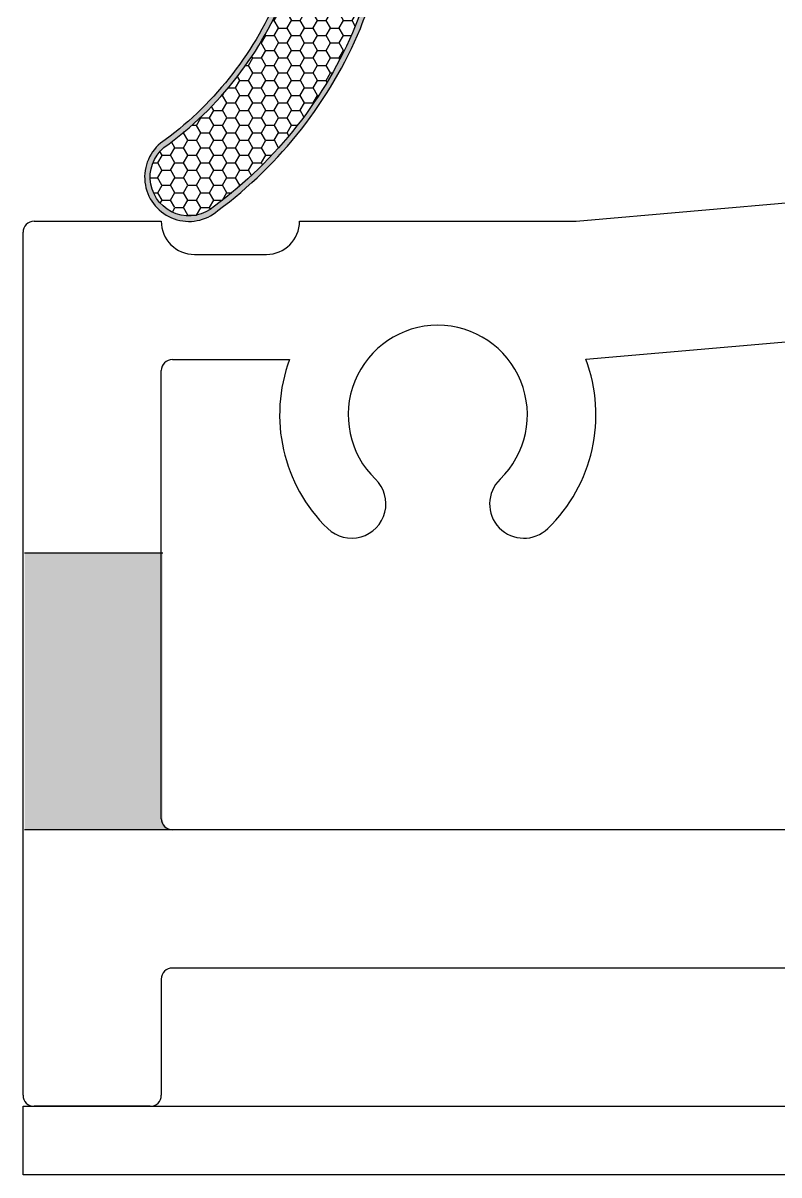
# Model space of a CAD drawing. Extents: x -22 to 360, y -93 to 44.
# Drawn here: x 4.907 to 5.591, y 26.316 to 27.357 of the extents above; entities that cross this region are included whole.
import ezdxf

# ---------------------------------------------------------------- set-up
doc = ezdxf.new("R2010")
doc.units = 0
doc.header["$MEASUREMENT"] = 0
doc.layers.get('0').update_dxf_attribs({"linetype": 'CONTINUOUS'})
for name, color, linetype in [('DIM', 7, 'CONTINUOUS'), ('FRAME', 1, 'CONTINUOUS'), ('MISC', 7, 'CONTINUOUS'), ('Part', 7, 'CONTINUOUS')]:
    doc.layers.add(name, color=color, linetype=linetype)

# ---------------------------------------------------------------- blocks, each defined once
blk = doc.blocks.new('3554 SILL PAN')
blk.add_lwpolyline([(2.281, 0), (-2.281, 0), (-2.281, 0.062), (2.219, 0.062), (2.219, 0.374), (2.281, 0.374)], close=True)
blk = doc.blocks.new('25196')
h = blk.add_hatch(color=256)
h.dxf.hatch_style = 1
h.paths.add_polyline_path([(-0.0835, 0, 0.414214), (-0.0935, -0.01), (-0.0935, -0.018, 0.414214), (-0.0835, -0.028), (-0.04, -0.028), (-0.04, -0.0579), (-0.04, -0.0659, -0.10127), (-0.0464, -0.0974, -0.137313), (-0.1523, -0.2295, 1.008481), (-0.1005, -0.2904, 0.135242), (0.0284, -0.1257, 0.099129), (0.04, -0.068), (0.04, -0.0579), (0.04, -0.028), (0.0835, -0.028, 0.414214), (0.0935, -0.018), (0.0935, -0.01, 0.414214), (0.0835, 0)])
h.paths.add_polyline_path([(0.0172, -0.08, -0.476976), (0.0318, -0.0981, -0.046479), (0.0238, -0.1238, -0.135368), (-0.1036, -0.2865, -1.008549), (-0.1492, -0.2334, 0.145575), (-0.0379, -0.0896, -0.309671), (-0.0239, -0.08), (-0.0179, -0.08)], flags=16)
h = blk.add_hatch()
h.set_pattern_fill('HONEY', color=256, scale=0.0625)
h.set_pattern_definition([(0, (45.462435, 20.431424), (0.01171875, 0.0067658235), [0.0078125, -0.015625]), (120, (45.462435, 20.431424), (-0.01171875, 0.0067658235), [0.0078125, -0.015625]), (60, (45.462435, 20.431424), (3e-18, 0.0135316469), [-0.015625, 0.0078125])])
h.paths.add_polyline_path([(-0.1492, -0.2334, 1.008549), (-0.1036, -0.2865, 0.135368), (0.0238, -0.1238, 0.046479), (0.0318, -0.0981, 0.476976), (0.0172, -0.08), (-0.0179, -0.08), (-0.0239, -0.08, 0.309671), (-0.0379, -0.0896, -0.145575)])
at = {"layer": 'Part'}
blk.add_lwpolyline([(-0.1005, -0.2904, 0.135242), (0.0284, -0.1257, 0.099129), (0.04, -0.068), (0.04, -0.0579), (0.04, -0.028), (0.0835, -0.028, 0.414214), (0.0935, -0.018), (0.0935, -0.01, 0.414214), (0.0835, 0), (-0.0835, 0, 0.414214), (-0.0935, -0.01), (-0.0935, -0.018, 0.414214), (-0.0835, -0.028), (-0.04, -0.028), (-0.04, -0.0579), (-0.04, -0.0659, -0.10127), (-0.0464, -0.0974, -0.137313), (-0.1523, -0.2295, 1.008481)], format="xyb", close=True, dxfattribs=at)
blk.add_lwpolyline([(0.0172, -0.08, -0.476392), (0.0318, -0.0981, -0.046479), (0.0238, -0.1238, -0.135368), (-0.1036, -0.2865, -1.008549), (-0.1492, -0.2334, 0.145575), (-0.0379, -0.0896, -0.309671), (-0.0239, -0.08), (-0.0179, -0.08), (0.0179, -0.08)], format="xyb", dxfattribs=at)
blk = doc.blocks.new('3202-1_Standard_Sill_Component')
for p, q in [((0.4375, 0.8), (0.6862, 0.8218)), ((-0.0525, 0.8), (0.0625, 0.8)), ((0.1875, 0.8), (0.4375, 0.8)), ((-0.0625, 0.01), (-0.0625, 0.79)), ((0.4464, 0.6753), (1.5714, 0.7737)), ((0.0925, 0.77), (0.1575, 0.77)), ((0.0725, 0.675), (0.1785, 0.675)), ((0.0625, 0.26), (0.0625, 0.665)), ((1.5723, 0.25), (0.0725, 0.25)), ((1.5723, 0.125), (0.0725, 0.125)), ((0.0625, 0.115), (0.0625, 0.01)), ((0.0525, 0), (-0.0525, 0))]:
    blk.add_line(p, q)
for centre, radius, start, end in [((-0.0525, 0.79), 0.01, 90, 180), ((0.0925, 0.8), 0.03, 180, 270), ((0.1575, 0.8), 0.03, 270, 0), ((0.3125, 0.625), 0.081, 314.0685, 225.9315), ((0.0725, 0.665), 0.01, 90, 180), ((0.3125, 0.625), 0.143, 159.5341, 225.9315), ((0.3125, 0.625), 0.143, 314.0685, 20.5934), ((0.2346, 0.5445), 0.031, 225.9315, 45.9315), ((0.3904, 0.5445), 0.031, 134.0685, 314.0685), ((0.0725, 0.26), 0.01, 180, 270), ((0.0725, 0.115), 0.01, 90, 180), ((-0.0525, 0.01), 0.01, 180, 270), ((0.0525, 0.01), 0.01, 270, 0)]:
    blk.add_arc(centre, radius, start, end)
blk = doc.blocks.new('3202_Out-Swing_Sill_Assembly')
blk.add_blockref('3202-1_Standard_Sill_Component', (0, 0))

msp = doc.modelspace()

# ---------------------------------------------------------------- hatches: boundary and pattern name
at = {"layer": 'DIM'}
h = msp.add_hatch(color=256, dxfattribs=at)
h.dxf.hatch_style = 1
h.paths.add_polyline_path([(5.0335, 26.8782), (4.9085, 26.8782), (4.9085, 26.6282), (5.0435, 26.6282, -0.414214), (5.0335, 26.6382)])

# ---------------------------------------------------------------- linework, layer by layer
for p, q in [((5.0335, 26.8782), (4.9085, 26.8782)), ((5.0435, 26.6282), (4.9085, 26.6282))]:
    msp.add_line(p, q, dxfattribs=at)

# ---------------------------------------------------------------- block references
msp.add_blockref('25196', (5.1837, 27.4782))
at = {"layer": 'FRAME'}
msp.add_blockref('3202_Out-Swing_Sill_Assembly', (4.9696, 26.3782), dxfattribs=at)
at = {"layer": 'MISC'}
msp.add_blockref('3554 SILL PAN', (7.1881, 26.3162), dxfattribs=at)
msp.add_blockref('3554 SILL PAN', (7.1881, 26.3162), dxfattribs=at)

doc.saveas('drawing.dxf')
